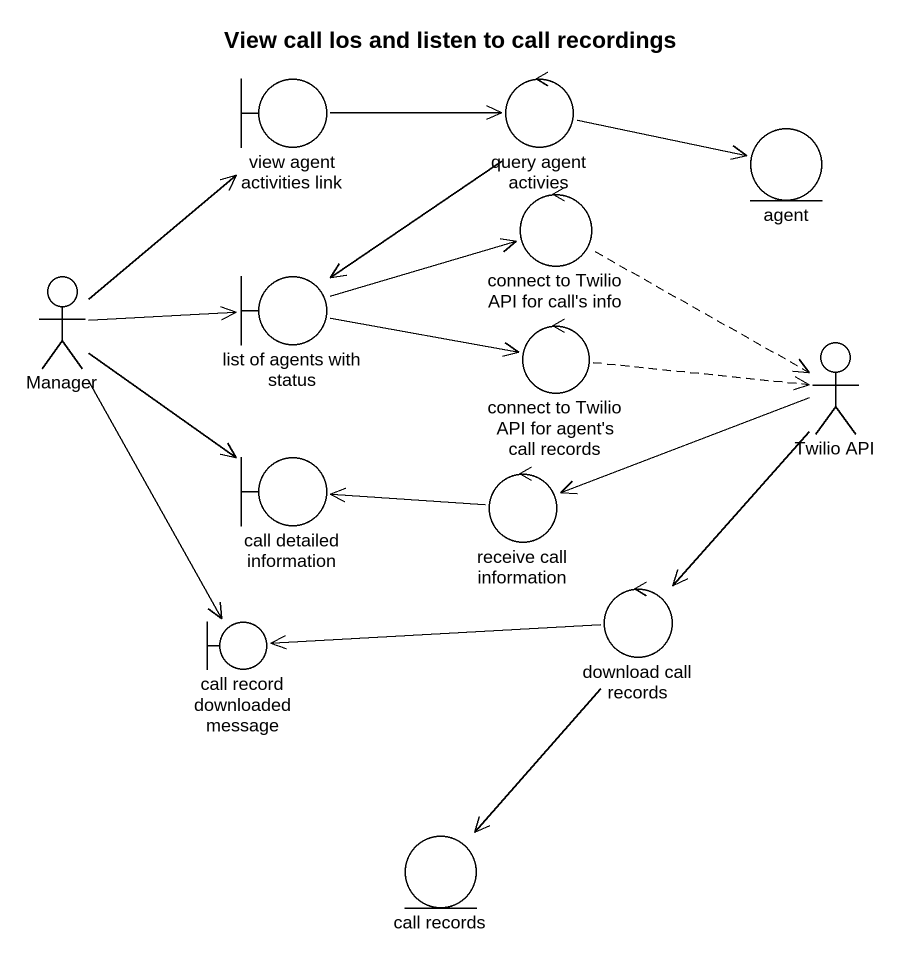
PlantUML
@startuml
title View call los and listen to call recordings
boundary "view agent activities link" as view_agent_activities_link
control "query agent activies" as query_agent_activies
control "connect to Twilio API for call's info" as connect_to_Twilio_API_for
entity "agent" as agent_
actor Manager
boundary "list of agents with status" as list_of_agents_with_status
control "connect to Twilio API for agent's call records" as connect_to_Twilio_API_for_2
actor "Twilio API" as Twilio_API
boundary "call detailed information" as call_detailed_information
control "receive call information" as receive_call_information
boundary "call record downloaded message" as call_record_downloaded
control "download call records" as download_call_records
entity "call records" as call_records
view_agent_activities_link -right-> query_agent_activies
query_agent_activies -right-> agent_
query_agent_activies --> list_of_agents_with_status
connect_to_Twilio_API_for .right.> Twilio_API
Manager -up-> view_agent_activities_link
Manager -right-> list_of_agents_with_status
Manager --> call_detailed_information
Manager --> call_record_downloaded
list_of_agents_with_status -right-> connect_to_Twilio_API_for
list_of_agents_with_status -right-> connect_to_Twilio_API_for_2
connect_to_Twilio_API_for_2 .right.> Twilio_API
Twilio_API -left-> receive_call_information
Twilio_API --> download_call_records
receive_call_information -left-> call_detailed_information
download_call_records -left-> call_record_downloaded
download_call_records --> call_records
@enduml
